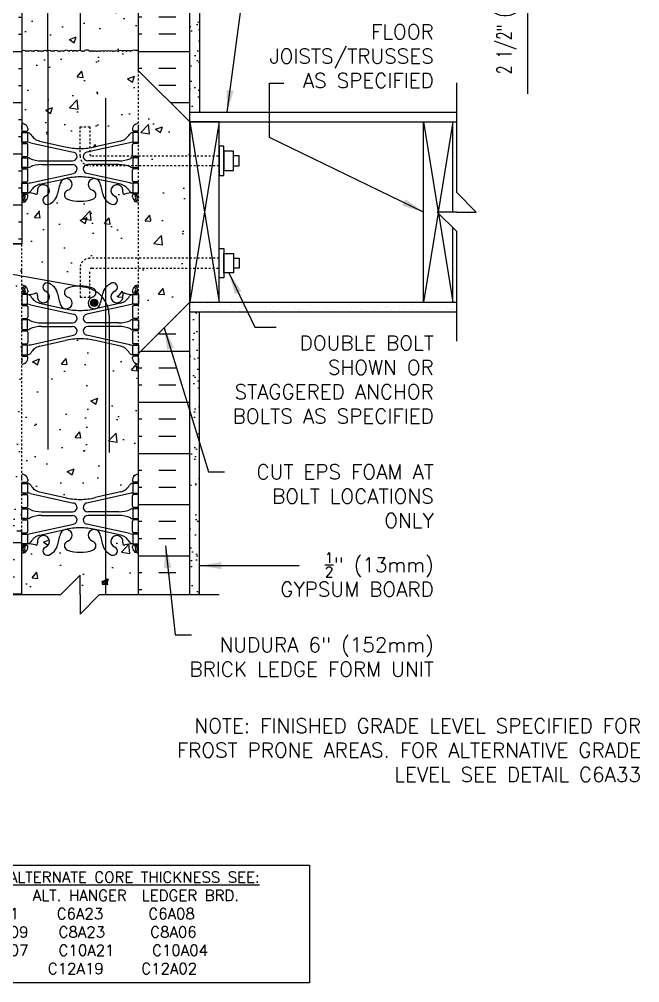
# Model space of a CAD drawing. Header units: inches. Extents: x 67 to 127, y -69.4 to 7.6.
# Drawn here: x 89.46 to 121.3, y -69.35 to -19.93 of the extents above; entities that cross this region are included whole.
import ezdxf

# ---------------------------------------------------------------- set-up
doc = ezdxf.new("R2010")
doc.units = ezdxf.units.IN
doc.header["$LTSCALE"] = 0.5
doc.header["$MEASUREMENT"] = 0
doc.linetypes.add('HIDDEN2', pattern=[0.1875, 0.125, -0.0625])
for name, color, linetype in [('HATCH', 12, 'Continuous'), ('Hidden2', 12, 'HIDDEN2'), ('LINE15', 9, 'Continuous'), ('LINE18', 9, 'Continuous'), ('line25', 2, 'Continuous'), ('LINE3', 3, 'Continuous'), ('LINE50', 5, 'Continuous'), ('LINE9', 9, 'Continuous'), ('TEXT', 4, 'Continuous'), ('Web_Edge', 9, 'Continuous')]:
    doc.layers.add(name, color=color, linetype=linetype)
doc.styles.add('DIM', font='romans.shx', dxfattribs={"width": 0.7})
doc.styles.add('ROMANS', font='romans.shx', dxfattribs={"height": 1.125})
doc.styles.get("Standard").update_dxf_attribs({"font": 'romans.shx', "height": 1.125})
doc.dimstyles.new('ext_12', dxfattribs={"dimscale": 12, "dimtxt": 0.09375, "dimasz": 0.09375, "dimexe": 0.09375, "dimexo": 0.0625, "dimgap": 0.0625, "dimtad": 1, "dimdec": 1, "dimzin": 3, "dimdsep": 46, "dimlunit": 4, "dimtxsty": 'DIM', "dimcen": 0.09, "dimdle": 0.09375, "dimclrt": 4, "dimadec": 0, "dimazin": 0, "dimtfac": 1, "dimtdec": 1, "dimtmove": 2, "dimatfit": 3, "dimfxl": 1, "dimfrac": 2, "dimtolj": 1, "dimtzin": 0, "dimarcsym": 0})
doc.dimstyles.new('ext_8', dxfattribs={"dimscale": 8, "dimtxt": 0.09375, "dimasz": 0.09375, "dimexe": 0.09375, "dimexo": 0.0625, "dimgap": 0.0625, "dimtad": 1, "dimdec": 1, "dimzin": 3, "dimdsep": 46, "dimlunit": 4, "dimtxsty": 'DIM', "dimcen": 0.09, "dimdle": 0.09375, "dimclrt": 4, "dimadec": 0, "dimazin": 0, "dimtfac": 1, "dimtdec": 1, "dimtmove": 2, "dimatfit": 3, "dimfxl": 1, "dimfrac": 2, "dimtolj": 1, "dimtzin": 0, "dimarcsym": 0})
pattern_1 = [(37.5, (75.7813, -62.3149), (-0.031497, 0.963412), [0, -0.76, 0, -0.85, 0, -0.8125]), (7.5, (75.7813, -62.3149), (0.884888, 1.411073), [0, -0.41, 0, -0.685, 0, -0.2625]), (327.5, (75.1663, -62.3149), (1.557071, 0.00283), [0, -0.25, 0, -0.9, 0, -1.175]), (317.5, (75.1663, -62.3149), (1.503063, 0.438838), [0, -0.125, 0, -0.59, 0, -0.675])]

# ---------------------------------------------------------------- blocks, each defined once
blk = doc.blocks.new('*D5')
at = {"layer": 'Defpoints', "color": 0, "transparency": 16777216}
for p in [(115.533, -8.151), (117.783, -10.151), (118.697, -10.151)]:
    blk.add_point(p, dxfattribs=at)
at = {"layer": 'TEXT', "color": 0, "lineweight": -2, "transparency": 16777216}
for p, q in [((118.697, -7.401), (118.697, -6.651)), ((116.033, -8.151), (119.447, -8.151)), ((118.697, -8.151), (118.697, -10.151)), ((118.697, -8.151), (118.697, -10.151)), ((118.697, -9.151), (115.533, -14.148)), ((118.283, -10.151), (119.447, -10.151)), ((118.697, -10.901), (118.697, -11.651)), ((115.533, -14.148), (115.533, -23.748))]:
    blk.add_line(p, q, dxfattribs=at)
at = {"layer": 'TEXT', "color": 0, "transparency": 16777216}
for points in [[(118.572, -7.401), (118.822, -7.401), (118.697, -8.151)], [(118.572, -10.901), (118.822, -10.901), (118.697, -10.151)]]:
    blk.add_solid(points, dxfattribs=at)
at = {"layer": 'TEXT', "color": 4, "transparency": 16777216, "insert": (114.461, -18.948), "char_height": 0.75, "attachment_point": 5, "rotation": 90, "style": 'DIM'}
blk.add_mtext('\\A1;2 1/2" (64mm) MIN.', dxfattribs=at)

msp = doc.modelspace()

# ---------------------------------------------------------------- hatches: boundary and pattern name
at = {"layer": 'HATCH'}
h = msp.add_hatch(dxfattribs=at)
h.set_pattern_fill('AR-CONC', color=256, scale=0.5)
h.paths.add_polyline_path([(95.583, 4.56), (93.583, 4.56), (92.583, 3.56), (92.583, 2.385, -0.082755), (93.231, 2.277, -0.735593), (93.219, 1.819, 1.553132), (93.577, 1.395, 0.053157), (93.743, 2.009, -0.24438), (94.191, 2.53, -1), (94.354, 2.121, 2.182095), (94.765, 1.908, -0.601435), (94.884, 2.013, 0.10046), (95.278, 1.956), (95.383, 1.956), (95.383, 2.026), (95.335, 2.026, -0.414214), (95.273, 2.089), (95.273, 2.156, -0.249069), (95.383, 2.363), (95.383, 2.405), (95.473, 2.405, 0.064398), (95.583, 2.471)])
h.paths.add_polyline_path([(92.583, 3.56), (92.583, 4.56), (92.583, 5.56), (91.583, 4.56), (89.583, 4.56), (89.583, 2.471, 0.064398), (89.693, 2.405), (89.783, 2.405), (89.783, 2.363, -0.249069), (89.893, 2.156), (89.893, 2.089, -0.414214), (89.83, 2.026), (89.783, 2.026), (89.783, 1.956), (89.888, 1.956, 0.10046), (90.281, 2.013, -0.601435), (90.401, 1.908, 2.182095), (90.811, 2.121, -1), (90.974, 2.53, -0.24438), (91.423, 2.009, 0.053157), (91.589, 1.395, 1.553132), (91.947, 1.819, -0.735593), (91.934, 2.277, -0.082755), (92.583, 2.385)])
h.paths.add_polyline_path([(92.052, 1.526, -1), (91.677, 1.526, -1)], flags=16)
h.paths.add_polyline_path([(92.583, -0.323, 0.057795), (91.815, -0.412), (90.493, -0.703, 0.196323), (90.044, -1.049, -0.188973), (89.888, -1.144), (89.783, -1.144), (89.783, -1.214), (89.83, -1.214, -0.414214), (89.893, -1.276), (89.893, -1.344, -0.317837), (89.726, -1.58, 0.082415), (89.583, -1.659), (89.583, -7.221, 0.082415), (89.726, -7.301, -0.317837), (89.893, -7.536), (89.893, -7.604, -0.414214), (89.83, -7.666), (89.783, -7.666), (89.783, -7.736), (89.888, -7.736, -0.188973), (90.044, -7.831, 0.196323), (90.493, -8.177), (91.815, -8.468, 0.057795), (92.583, -8.557)])
h.paths.add_polyline_path([(95.583, -1.659, 0.082415), (95.439, -1.58, -0.317837), (95.273, -1.344), (95.273, -1.276, -0.414214), (95.335, -1.214), (95.383, -1.214), (95.383, -1.144), (95.278, -1.144, -0.188973), (95.122, -1.049, 0.196323), (94.673, -0.703), (93.351, -0.412, 0.057795), (92.583, -0.323), (92.583, -8.557, 0.057795), (93.351, -8.468), (94.673, -8.177, 0.196323), (95.122, -7.831, -0.188973), (95.278, -7.736), (95.383, -7.736), (95.383, -7.666), (95.335, -7.666, -0.414214), (95.273, -7.604), (95.273, -7.536, -0.317837), (95.439, -7.301, 0.082415), (95.583, -7.221)])
h.paths.add_polyline_path([(92.583, -11.266, -0.082755), (91.934, -11.157, -0.735593), (91.947, -10.699, 1.553132), (91.589, -10.275, 0.053157), (91.423, -10.889, -0.24438), (90.974, -11.41, -0.065974), (90.918, -11.424), (90.918, -15.456, -0.065974), (90.974, -15.47, -0.24438), (91.423, -15.991, 0.053157), (91.589, -16.605, 1.553132), (91.947, -16.181, -0.735593), (91.934, -15.723, -0.082755), (92.583, -15.615)])
h.paths.add_polyline_path([(90.918, -11.424, -0.876218), (90.811, -11.001, 0.107514), (90.918, -10.929), (90.918, -10.508, 0.765044), (90.401, -10.789, -0.601435), (90.281, -10.893, 0.10046), (89.888, -10.836), (89.783, -10.836), (89.783, -10.906), (89.83, -10.906, -0.414214), (89.893, -10.969), (89.893, -11.036, -0.249069), (89.783, -11.243), (89.783, -11.285), (89.693, -11.285, 0.064398), (89.583, -11.351), (89.583, -13.44), (89.583, -15.529, 0.064398), (89.693, -15.595), (89.783, -15.595), (89.783, -15.637, -0.249069), (89.893, -15.844), (89.893, -15.911, -0.414214), (89.83, -15.974), (89.783, -15.974), (89.783, -16.044), (89.888, -16.044, 0.10046), (90.281, -15.987, -0.601435), (90.401, -16.092, 0.765044), (90.918, -16.372), (90.918, -15.951, 0.107514), (90.811, -15.879, -0.876218), (90.918, -15.456)])
h.paths.add_polyline_path([(95.583, -11.351, 0.064398), (95.473, -11.285), (95.383, -11.285), (95.383, -11.243, -0.249069), (95.273, -11.036), (95.273, -10.969, -0.414214), (95.335, -10.906), (95.383, -10.906), (95.383, -10.836), (95.278, -10.836, 0.10046), (94.884, -10.893, -0.601435), (94.765, -10.789, 2.182095), (94.354, -11.001, -1), (94.191, -11.41, -0.24438), (93.743, -10.889, 0.053157), (93.577, -10.275, 1.553132), (93.219, -10.699, -0.735593), (93.231, -11.157, -0.082755), (92.583, -11.266), (92.583, -15.615, -0.082755), (93.231, -15.723, -0.735593), (93.219, -16.181, 1.553132), (93.577, -16.605, 0.053157), (93.743, -15.991, -0.24438), (94.191, -15.47, -1), (94.354, -15.879, 2.182095), (94.765, -16.092, -0.601435), (94.884, -15.987, 0.10046), (95.278, -16.044), (95.383, -16.044), (95.383, -15.974), (95.335, -15.974, -0.414214), (95.273, -15.911), (95.273, -15.844, -0.249069), (95.383, -15.637), (95.383, -15.595), (95.473, -15.595, 0.064398), (95.583, -15.529), (95.583, -13.44)])
h.paths.add_polyline_path([(93.489, -16.474, -1), (93.114, -16.474, -1)], flags=16)
h.paths.add_polyline_path([(90.918, -18.609), (90.493, -18.703, 0.196323), (90.044, -19.049, -0.188973), (89.888, -19.144), (89.783, -19.144), (89.783, -19.214), (89.83, -19.214, -0.414214), (89.893, -19.276), (89.893, -19.344, -0.317837), (89.726, -19.58, 0.082415), (89.583, -19.659), (89.583, -21.575, -0.520567), (89.814, -21.575, -0.520567), (89.934, -21.575, -0.520567), (90.118, -21.575, -0.520567), (90.223, -21.575, -0.520567), (90.433, -21.575, -0.520567), (90.559, -21.575, -0.520567), (90.684, -21.575, -0.520567), (90.894, -21.575, -0.069341), (90.918, -21.549)])
h.paths.add_polyline_path([(92.583, -18.323, 0.057795), (91.815, -18.412), (90.918, -18.609), (90.918, -21.549, -0.435506), (91.104, -21.575, -0.520567), (91.225, -21.575, -0.520567), (91.45, -21.575, -0.520567), (91.545, -21.575, -0.520567), (91.734, -21.575, -0.520567), (92.012, -21.575, -0.520567), (92.222, -21.575, -0.520567), (92.421, -21.575, -0.314246), (92.583, -21.515)])
h.paths.add_polyline_path([(95.583, -19.659, 0.082415), (95.439, -19.58, -0.317837), (95.273, -19.344), (95.273, -19.276, -0.414214), (95.335, -19.214), (95.383, -19.214), (95.383, -19.144), (95.278, -19.144, -0.188973), (95.122, -19.049, 0.196323), (94.673, -18.703), (93.351, -18.412, 0.057795), (92.583, -18.323), (92.583, -21.515, -0.177315), (92.668, -21.575, -0.520567), (92.778, -21.575, -0.520567), (93.084, -21.575, -0.520567), (93.189, -21.575, -0.520567), (93.304, -21.575, -0.520567), (93.425, -21.575, -0.520567), (93.514, -21.575, -0.520567), (93.63, -21.575, -0.520567), (93.808, -21.575, -0.520567), (93.955, -21.575, -0.520567), (94.107, -21.575, -0.520567), (94.265, -21.575, -0.520567), (94.364, -21.575, -0.520567), (94.543, -21.575, -0.520567), (94.763, -21.575, -0.520567), (94.957, -21.575, -0.520567), (95.162, -21.575, -0.520567), (95.261, -21.532, -0.520567), (95.393, -21.532, -0.520567), (95.482, -21.532, -0.439264), (95.583, -21.532)])
h.paths.add_polyline_path([(95.583, -22.565), (95.583, -21.532, 0.439264), (95.482, -21.532, 0.520567), (95.393, -21.532, 0.520567), (95.261, -21.532, 0.520567), (95.162, -21.575, 0.520567), (94.957, -21.575, 0.520567), (94.763, -21.575, 0.520567), (94.543, -21.575, 0.520567), (94.364, -21.575, 0.520567), (94.265, -21.575, 0.520567), (94.107, -21.575, 0.520567), (93.955, -21.575, 0.520567), (93.808, -21.575, 0.520567), (93.63, -21.575, 0.520567), (93.514, -21.575, 0.520567), (93.425, -21.575, 0.520567), (93.304, -21.575, 0.520567), (93.189, -21.575, 0.520567), (93.084, -21.575, 0.520567), (92.778, -21.575, 0.520567), (92.668, -21.575, 0.520567), (92.421, -21.575, 0.520567), (92.222, -21.575, 0.520567), (92.012, -21.575, 0.520567), (91.734, -21.575, 0.520567), (91.545, -21.575, 0.520567), (91.45, -21.575, 0.520567), (91.225, -21.575, 0.520567), (91.104, -21.575, 0.435506), (90.918, -21.549), (90.918, -21.589), (90.918, -26.271), (91.815, -26.468, 0.057533), (92.579, -26.557), (92.579, -25.44), (93.079, -25.44), (93.079, -26.52, 0.020613), (93.351, -26.468), (94.673, -26.177, 0.196323), (95.122, -25.831, -0.188973), (95.278, -25.736), (95.383, -25.736), (95.383, -25.666), (95.335, -25.666, -0.414214), (95.273, -25.604), (95.273, -25.536, -0.317837), (95.439, -25.301, 0.082415), (95.583, -25.221)])
h.paths.add_polyline_path([(90.918, -21.589), (90.918, -21.549, 0.069341), (90.894, -21.575, 0.520567), (90.684, -21.575, 0.520567), (90.559, -21.575, 0.520567), (90.433, -21.575, 0.520567), (90.223, -21.575, 0.520567), (90.118, -21.575, 0.520567), (89.934, -21.575, 0.520567), (89.814, -21.575, 0.520567), (89.583, -21.575), (89.583, -25.221, 0.082415), (89.726, -25.301, -0.317837), (89.893, -25.536), (89.893, -25.604, -0.414214), (89.83, -25.666), (89.783, -25.666), (89.783, -25.736), (89.888, -25.736, -0.188973), (90.044, -25.831, 0.196323), (90.493, -26.177), (90.918, -26.271)])
h.paths.add_polyline_path([(93.884, -29.182, -0.110434), (93.743, -28.889, 0.053157), (93.577, -28.275, 1.553132), (93.219, -28.699, -0.735593), (93.231, -29.157, -0.082755), (92.583, -29.266, -0.082755), (91.934, -29.157, -0.735593), (91.947, -28.699, 1.553132), (91.589, -28.275, 0.053157), (91.423, -28.889, -0.24438), (90.974, -29.41, -0.065974), (90.918, -29.424), (90.918, -33.326), (92.539, -33.615, -0.005), (92.579, -33.615), (92.579, -32.69, -0.414214), (93.079, -32.19), (93.884, -32.19)])
h.paths.add_polyline_path([(95.583, -29.351, 0.064398), (95.473, -29.285), (95.383, -29.285), (95.383, -29.243, -0.249069), (95.273, -29.036), (95.273, -28.969, -0.414214), (95.335, -28.906), (95.383, -28.906), (95.383, -28.836), (95.278, -28.836, 0.10046), (94.884, -28.893, -0.601435), (94.765, -28.789, 2.182095), (94.354, -29.001, -1), (94.191, -29.41, -0.130426), (93.884, -29.182), (93.884, -32.19), (95.583, -32.19)])
h.paths.add_polyline_path([(90.918, -29.424, -0.876218), (90.811, -29.001, 0.107514), (90.918, -28.929), (90.918, -28.508, 0.765044), (90.401, -28.789, -0.601435), (90.281, -28.893, 0.10046), (89.888, -28.836), (89.783, -28.836), (89.783, -28.906), (89.83, -28.906, -0.414214), (89.893, -28.969), (89.893, -29.036, -0.249069), (89.783, -29.243), (89.783, -29.285), (89.693, -29.285, 0.064398), (89.583, -29.351), (89.583, -31.44), (89.583, -33.087), (90.918, -33.326)])
h.paths.add_polyline_path([(95.583, -32.69), (93.884, -32.69), (93.884, -33.698, -0.130426), (94.191, -33.47, -1), (94.354, -33.879, 2.182095), (94.765, -34.092, -0.601435), (94.884, -33.987, 0.10046), (95.278, -34.044), (95.383, -34.044), (95.383, -33.974), (95.335, -33.974, -0.414214), (95.273, -33.911), (95.273, -33.844, -0.249069), (95.383, -33.637), (95.383, -33.595), (95.473, -33.595, 0.064398), (95.583, -33.529)])
h.paths.add_polyline_path([(90.493, -36.703, 0.196323), (90.044, -37.049, -0.188973), (89.888, -37.144), (89.783, -37.144), (89.783, -37.214), (89.83, -37.214, -0.414214), (89.893, -37.276), (89.893, -37.344, -0.317837), (89.726, -37.58, 0.082415), (89.583, -37.659), (89.583, -43.221, 0.082415), (89.726, -43.301, -0.317837), (89.893, -43.536), (89.893, -43.604, -0.414214), (89.83, -43.666), (89.783, -43.666), (89.783, -43.736), (89.888, -43.736, -0.188973), (90.044, -43.831, 0.196323), (90.493, -44.177), (91.815, -44.468, 0.057795), (92.583, -44.557, 0.057795), (93.351, -44.468), (93.884, -44.351), (93.884, -36.53), (93.351, -36.412, 0.057795), (92.583, -36.323, 0.057795), (91.815, -36.412)])
h.paths.add_polyline_path([(95.583, -37.659, 0.082415), (95.439, -37.58, -0.317837), (95.273, -37.344), (95.273, -37.276, -0.414214), (95.335, -37.214), (95.383, -37.214), (95.383, -37.144), (95.278, -37.144, -0.188973), (95.122, -37.049, 0.196323), (94.673, -36.703), (93.884, -36.53), (93.884, -44.351), (94.673, -44.177, 0.196323), (95.122, -43.831, -0.188973), (95.278, -43.736), (95.383, -43.736), (95.383, -43.666), (95.335, -43.666, -0.414214), (95.273, -43.604), (95.273, -43.536, -0.317837), (95.439, -43.301, 0.082415), (95.583, -43.221)])
h.paths.add_polyline_path([(92.583, -48.44), (92.583, -49.44), (92.583, -50.44), (93.583, -49.44), (93.884, -49.44), (93.884, -47.182, -0.110434), (93.743, -46.889, 0.053157), (93.577, -46.275, 1.553132), (93.219, -46.699, -0.735593), (93.231, -47.157, -0.082755), (92.583, -47.266, -0.082755), (91.934, -47.157, -0.735593), (91.947, -46.699, 1.553132), (91.589, -46.275, 0.053157), (91.423, -46.889, -0.24438), (90.974, -47.41, -1), (90.811, -47.001, 2.182095), (90.401, -46.789, -0.601435), (90.281, -46.893, 0.10046), (89.888, -46.836), (89.783, -46.836), (89.783, -46.906), (89.83, -46.906, -0.414214), (89.893, -46.969), (89.893, -47.036, -0.249069), (89.783, -47.243), (89.783, -47.285), (89.693, -47.285, 0.064398), (89.583, -47.351), (89.583, -49.44), (91.583, -49.44)])
h.paths.add_polyline_path([(95.583, -47.351, 0.064398), (95.473, -47.285), (95.383, -47.285), (95.383, -47.243, -0.249069), (95.273, -47.036), (95.273, -46.969, -0.414214), (95.335, -46.906), (95.383, -46.906), (95.383, -46.836), (95.278, -46.836, 0.10046), (94.884, -46.893, -0.601435), (94.765, -46.789, 2.182095), (94.354, -47.001, -1), (94.191, -47.41, -0.130426), (93.884, -47.182), (93.884, -49.44), (95.583, -49.44)])
h = msp.add_hatch(dxfattribs=at)
h.set_pattern_fill('AR-SAND', color=256, scale=0.5, style=0)
h.set_pattern_definition(pattern_1)
h.paths.add_polyline_path([(98.708, 4.56), (98.208, 4.56), (98.208, -13.44), (98.195, -24.69), (98.708, -24.69)])
h = msp.add_hatch(dxfattribs=at)
h.set_pattern_fill('INSUL', color=256, scale=7, style=0)
h.set_pattern_definition([(0, (-2836.5789, -428.4496), (0, 2.625), []), (0, (-2836.5789, -427.5746), (0, 2.625), [0.875, -0.875]), (0, (-2836.5789, -426.6996), (0, 2.625), [0.875, -0.875])])
h.paths.add_polyline_path([(86.958, -31.44), (87.395, -31.44), (87.395, -30.94), (88.895, -30.94), (88.895, -31.44), (89.583, -31.44), (89.583, -13.44), (88.895, -13.44), (88.895, -12.94), (87.395, -12.94), (87.395, -13.44), (86.958, -13.44)])
h = msp.add_hatch(dxfattribs=at)
h.set_pattern_fill('INSUL', color=256, scale=7, style=0)
h.set_pattern_definition([(180, (3021.7443, -428.4496), (0, 2.625), []), (180, (3021.7443, -427.5746), (0, 2.625), [0.875, -0.875]), (180, (3021.7443, -426.6996), (0, 2.625), [0.875, -0.875])])
h.paths.add_polyline_path([(95.583, -22.565), (98.208, -25.19), (98.208, -13.44), (97.77, -13.44), (97.77, -12.94), (96.27, -12.94), (96.27, -13.44), (95.583, -13.44)])
h = msp.add_hatch(dxfattribs=at)
h.set_pattern_fill('AR-CONC', color=256, scale=0.5, style=0)
h.set_pattern_definition([(50, (-37.8413, -185.0793), (3.5863, -0.31376), [0.375, -4.125]), (355, (-37.8413, -185.0793), (-0.693757, 3.76096), [0.3, -3.3]), (100.4514, (-37.5425, -185.1055), (2.892547, 3.4472), [0.3187, -3.50571]), (46.1842, (-37.8413, -184.0793), (5.336205, -0.827595), [0.5625, -6.1875]), (96.6356, (-37.3966, -184.1483), (4.67331, 4.87059), [0.47805, -5.25856]), (351.1842, (-37.8413, -184.0793), (4.67331, 4.8706), [0.45, -4.95]), (21, (-37.3413, -184.3293), (2.984535, -2.013094), [0.375, -4.125]), (326, (-37.3413, -184.3293), (1.216577, 3.62575), [0.3, -3.3]), (71.4514, (-37.0926, -184.497), (4.201113, 1.61265), [0.3187, -3.50571]), (37.5, (-37.8413, -185.0793), (0.060799, 1.664469), [0, -3.26, 0, -3.35, 0, -3.3125]), (7.5, (-37.8413, -185.0793), (1.315348, 1.972059), [0, -1.91, 0, -3.185, 0, -1.2625]), (327.5, (-38.9563, -185.0793), (2.669112, -0.112774), [0, -1.25, 0, -3.9, 0, -5.175]), (317.5, (-39.4563, -185.0793), (2.91593, 0.500525), [0, -1.625, 0, -2.59, 0, -3.675])])
h.paths.add_polyline_path([(98.208, -27.753), (95.583, -27.753), (95.583, -31.878), (98.208, -31.878)])
h.paths.add_polyline_path([(98.208, -33.315), (98.208, -32.378), (95.583, -32.378), (95.583, -35.94)])
h.paths.add_polyline_path([(95.583, -23.69), (95.583, -27.253), (98.208, -27.253), (98.208, -26.315)])
h = msp.add_hatch(dxfattribs=at)
h.set_pattern_fill('INSUL', color=256, scale=7, style=0)
h.set_pattern_definition([(0, (-2912.908, -472.0224), (0, 2.625), []), (0, (-2912.908, -471.1474), (0, 2.625), [0.875, -0.875]), (0, (-2912.908, -470.2724), (0, 2.625), [0.875, -0.875])])
h.paths.add_polyline_path([(84.158, -36.44, -0.079579), (83.158, -33.19), (83.158, -31.44), (82.458, -31.44), (82.458, -36.44, 0.131652), (83.128, -38.94), (86.866, -45.09, -0.10438), (86.958, -45.565), (86.958, -49.44), (87.395, -49.44), (87.395, -48.94), (88.895, -48.94), (88.895, -49.44), (89.583, -49.44), (89.583, -46.19), (89.333, -46.19), (89.333, -45.815)])
h = msp.add_hatch(dxfattribs=at)
h.set_pattern_fill('AR-CONC', color=256, scale=0.5, style=0)
h.set_pattern_definition([(50, (-2912.908, -472.0224), (3.586301, -0.3137607), [0.375, -4.125]), (355, (-2912.908, -472.0224), (-0.6937567, 3.7609607), [0.3, -3.3]), (100.4514, (-2912.6092, -472.0485), (2.892547, 3.4471977), [0.318701, -3.5057106]), (46.1842, (-2912.908, -471.0224), (5.336205, -0.827595), [0.5625, -6.1875]), (96.6356, (-2912.4634, -471.0913), (4.6733135, 4.870589), [0.478051, -5.258565]), (351.1842, (-2912.908, -471.0224), (4.67331, 4.870593), [0.45, -4.95]), (21, (-2912.408, -471.2724), (2.9845353, -2.0130945), [0.375, -4.125]), (326, (-2912.408, -471.2724), (1.2165767, 3.6257502), [0.3, -3.3]), (71.4514, (-2912.1593, -471.44), (4.201113, 1.6126525), [0.318701, -3.5057106]), (37.5, (-2912.908, -472.0224), (0.0607993, 1.66446927), [0, -3.26, 0, -3.35, 0, -3.3125]), (7.5, (-2912.908, -472.0224), (1.3153477, 1.9720586), [0, -1.91, 0, -3.185, 0, -1.2625]), (327.5, (-2914.023, -472.0224), (2.6691122, -0.11277436), [0, -1.25, 0, -3.9, 0, -5.175]), (317.5, (-2914.523, -472.0224), (2.9159308, 0.500525), [0, -1.625, 0, -2.59, 0, -3.675])])
h.paths.add_polyline_path([(89.333, -45.815), (89.333, -46.19), (89.583, -46.19), (89.583, -31.44), (84.958, -31.44), (84.958, -32.94, -1), (84.458, -32.94), (84.458, -31.44), (83.158, -31.44), (83.158, -33.19, 0.079579), (84.158, -36.44)])
h = msp.add_hatch(dxfattribs=at)
h.set_pattern_fill('INSUL', color=256, scale=7, style=0)
h.set_pattern_definition([(180, (3021.7443, -446.4496), (0, 2.625), []), (180, (3021.7443, -445.5746), (0, 2.625), [0.875, -0.875]), (180, (3021.7443, -444.6996), (0, 2.625), [0.875, -0.875])])
h.paths.add_polyline_path([(98.208, -34.44), (95.583, -37.065), (95.583, -49.44), (96.27, -49.44), (96.27, -48.94), (97.77, -48.94), (97.77, -49.44), (98.208, -49.44)])
h = msp.add_hatch(dxfattribs=at)
h.set_pattern_fill('AR-SAND', color=256, scale=0.5, style=0)
h.set_pattern_definition(pattern_1)
h.paths.add_polyline_path([(98.708, -35.252), (98.614, -34.94), (98.208, -34.94), (98.208, -49.44), (98.708, -49.44)])
at = {"layer": 'LINE3'}
msp.add_hatch(color=256, dxfattribs=at).paths.add_polyline_path([(93.114, -34.474, 1), (93.489, -34.474, 1)])

# ---------------------------------------------------------------- linework, layer by layer
at = {"layer": 'HATCH', "linetype": 'Continuous'}
for p, q in [((99.708, -25.19), (98.208, -34.44)), ((98.208, -25.19), (99.708, -34.44))]:
    msp.add_line(p, q, dxfattribs=at)
at = {"layer": 'HATCH'}
for p, q in [((110.208, -25.19), (110.958, -29.815)), ((111.708, -25.19), (110.958, -29.815)), ((110.951, -29.859), (110.208, -34.44)), ((110.968, -29.876), (111.708, -34.44)), ((93.117, -32.322), (93.117, -32.322)), ((98.327, -34.502), (98.327, -34.502)), ((98.419, -34.587), (98.419, -34.587)), ((99.132, -34.521), (99.132, -34.521)), ((99.73, -34.565), (99.73, -34.565)), ((100.357, -34.546), (100.357, -34.546)), ((100.409, -34.476), (100.409, -34.476)), ((100.483, -34.473), (100.483, -34.473)), ((100.67, -34.441), (100.67, -34.441)), ((101.791, -34.456), (101.791, -34.456)), ((102.358, -34.563), (102.358, -34.563)), ((103.07, -34.462), (103.07, -34.462)), ((109.612, -34.559), (109.612, -34.559)), ((110.291, -34.469), (110.291, -34.469)), ((98.384, -34.742), (98.384, -34.742)), ((98.981, -34.71), (98.981, -34.71)), ((99.063, -34.653), (99.063, -34.653)), ((99.192, -34.845), (99.192, -34.845)), ((99.324, -34.619), (99.324, -34.619)), ((100.538, -34.708), (100.538, -34.708)), ((100.749, -34.842), (100.749, -34.842)), ((102.095, -34.705), (102.095, -34.705)), ((102.306, -34.839), (102.306, -34.839)), ((102.45, -34.648), (102.45, -34.648)), ((102.467, -34.925), (102.467, -34.925)), ((103.652, -34.702), (103.652, -34.702)), ((103.776, -34.908), (103.776, -34.908)), ((103.863, -34.836), (103.863, -34.836)), ((104.388, -34.608), (104.388, -34.608)), ((105.055, -34.914), (105.055, -34.914)), ((105.209, -34.699), (105.209, -34.699)), ((105.42, -34.833), (105.42, -34.833)), ((106.389, -34.625), (106.389, -34.625)), ((106.406, -34.866), (106.406, -34.866)), ((106.481, -34.709), (106.481, -34.709)), ((106.766, -34.696), (106.766, -34.696)), ((106.921, -34.913), (106.921, -34.913)), ((106.977, -34.831), (106.977, -34.831)), ((107.6, -34.824), (107.6, -34.824)), ((107.715, -34.849), (107.715, -34.849)), ((107.86, -34.789), (107.86, -34.789)), ((108.266, -34.736), (108.266, -34.736)), ((108.323, -34.693), (108.323, -34.693)), ((108.419, -34.669), (108.419, -34.669)), ((108.534, -34.828), (108.534, -34.828)), ((108.946, -34.646), (108.946, -34.646)), ((108.994, -34.855), (108.994, -34.855)), ((109.206, -34.612), (109.206, -34.612)), ((109.88, -34.691), (109.88, -34.691)), ((110.091, -34.825), (110.091, -34.825)), ((110.344, -34.806), (110.344, -34.806)), ((110.42, -34.686), (110.42, -34.686)), ((110.512, -34.771), (110.512, -34.771)), ((111.437, -34.688), (111.437, -34.688)), ((111.648, -34.822), (111.648, -34.822)), ((111.653, -34.79), (111.653, -34.79))]:
    msp.add_line(p, q, dxfattribs=at)
msp.add_lwpolyline([(89.583, -21.575, -0.520567), (89.814, -21.575, -0.520567), (89.934, -21.575, -0.520567), (90.118, -21.575, -0.520567), (90.223, -21.575, -0.520567), (90.433, -21.575, -0.520567), (90.559, -21.575, -0.520567), (90.684, -21.575, -0.520567), (90.894, -21.575, -0.520567), (91.104, -21.575, -0.520567), (91.225, -21.575, -0.520567), (91.45, -21.575, -0.520567), (91.545, -21.575, -0.520567), (91.734, -21.575, -0.520567), (92.012, -21.575, -0.520567), (92.222, -21.575, -0.520567), (92.421, -21.575, -0.520567), (92.668, -21.575, -0.520567), (92.778, -21.575, -0.520567), (93.084, -21.575, -0.520567), (93.189, -21.575, -0.520567), (93.304, -21.575, -0.520567), (93.425, -21.575, -0.520567), (93.514, -21.575, -0.520567), (93.63, -21.575, -0.520567), (93.808, -21.575, -0.520567), (93.955, -21.575, -0.520567), (94.107, -21.575, -0.520567), (94.265, -21.575, -0.520567), (94.364, -21.575, -0.520567), (94.543, -21.575, -0.520567), (94.763, -21.575, -0.520567), (94.957, -21.575, -0.520567), (95.162, -21.575, -0.520567), (95.261, -21.532, -0.520567), (95.393, -21.532, -0.520567), (95.482, -21.532, -0.439264), (95.583, -21.532)], format="xyb", dxfattribs=at)
at = {"layer": 'Hidden2'}
msp.add_line((89.583, -46.19), (89.583, -31.44), dxfattribs=at)
msp.add_lwpolyline([(86.958, -31.44), (87.395, -31.44), (87.395, -30.94), (88.895, -30.94), (88.895, -31.44), (89.583, -31.44)], dxfattribs=at)
at = {"layer": 'LINE15', "linetype": 'HIDDEN2'}
for points in [[(93.079, -27.44, -0.414214), (92.579, -26.94), (92.579, -25.44), (93.079, -25.44), (93.079, -26.84, 0.414214), (93.179, -26.94)], [(93.079, -32.19, 0.414214), (92.579, -32.69), (92.579, -34.19), (93.079, -34.19), (93.079, -32.79, -0.414214), (93.179, -32.69)]]:
    msp.add_lwpolyline(points, format="xyb", dxfattribs=at)
for points in [[(93.179, -26.94), (99.708, -26.94)], [(99.708, -27.44), (93.079, -27.44)], [(99.708, -32.19), (93.079, -32.19)], [(93.179, -32.69), (99.708, -32.69)]]:
    msp.add_lwpolyline(points, dxfattribs=at)
at = {"layer": 'LINE18'}
for points in [[(99.708, -27.94), (99.958, -27.94), (99.958, -26.44), (99.708, -26.44)], [(99.958, -27.69), (100.458, -27.69), (100.458, -26.69), (99.958, -26.69)], [(99.708, -31.69), (99.958, -31.69), (99.958, -33.19), (99.708, -33.19)], [(99.958, -31.94), (100.458, -31.94), (100.458, -32.94), (99.958, -32.94)]]:
    msp.add_lwpolyline(points, close=True, dxfattribs=at)
for points in [[(100.458, -27.44), (100.739, -27.44), (100.739, -26.94), (100.458, -26.94)], [(100.458, -32.19), (100.739, -32.19), (100.739, -32.69), (100.458, -32.69)]]:
    msp.add_lwpolyline(points, dxfattribs=at)
at = {"layer": 'line25'}
for p, q in [((89.583, -13.44), (89.583, -31.44)), ((95.583, -22.565), (95.583, -13.44)), ((98.208, -25.19), (95.583, -22.565)), ((98.208, -25.19), (111.906, -25.19)), ((110.208, -34.44), (110.208, -25.19)), ((111.708, -29.815), (111.708, -25.19)), ((111.708, -34.44), (111.708, -30.616)), ((98.208, -34.44), (95.583, -37.065)), ((98.208, -34.44), (111.906, -34.44)), ((95.583, -49.44), (95.583, -37.065)), ((89.583, -46.19), (89.333, -46.19)), ((89.583, -49.44), (89.583, -46.19))]:
    msp.add_line(p, q, dxfattribs=at)
at = {"layer": 'line25', "linetype": 'Continuous'}
msp.add_lwpolyline([(98.208, -34.44), (99.708, -34.44), (99.708, -25.19), (98.208, -25.19)], close=True, dxfattribs=at)
at = {"layer": 'LINE3'}
for p, q in [((92.583, 3.56), (92.583, -21.515)), ((90.918, -21.589), (90.918, -1.181)), ((90.918, -21.589), (90.918, -41.998)), ((93.884, -23.969), (93.884, -49.44)), ((85.318, -32.326), (92.841, -33.669)), ((94.07, -35.144), (94.07, -42.144))]:
    msp.add_line(p, q, dxfattribs=at)
msp.add_circle((93.301, -34.474), 0.188, dxfattribs=at)
msp.add_arc((92.57, -35.144), 1.5, 360, 79.5785, dxfattribs=at)
at = {"layer": 'LINE50'}
for p, q in [((98.208, -34.44), (98.208, -13.44)), ((98.208, -49.44), (98.208, -34.44))]:
    msp.add_line(p, q, dxfattribs=at)
for points in [[(89.583, -31.44), (88.895, -31.44), (88.895, -30.94), (87.395, -30.94), (87.395, -31.44), (86.958, -31.44)], [(86.958, -31.44), (87.395, -31.44), (87.395, -30.94), (88.895, -30.94), (88.895, -31.44), (89.583, -31.44)]]:
    msp.add_lwpolyline(points, dxfattribs=at)
at = {"layer": 'LINE9'}
for p, q in [((98.708, 4.56), (98.708, -24.69)), ((111.906, -28.815), (111.906, -23.19)), ((98.208, -24.69), (111.906, -24.69)), ((112.906, -29.815), (111.906, -28.815)), ((111.906, -29.815), (110.906, -29.815)), ((110.906, -29.815), (111.906, -30.815)), ((111.906, -29.815), (112.906, -29.815)), ((111.906, -36.44), (111.906, -30.815)), ((98.208, -34.94), (111.906, -34.94)), ((98.708, -49.44), (98.708, -34.94)), ((92.583, -48.44), (91.583, -49.44)), ((92.583, -49.44), (92.583, -48.44)), ((85.958, -49.44), (91.583, -49.44)), ((92.583, -49.44), (92.583, -50.44)), ((92.583, -50.44), (93.583, -49.44)), ((93.583, -49.44), (99.708, -49.44))]:
    msp.add_line(p, q, dxfattribs=at)
at = {"layer": 'LINE9', "linetype": 'HIDDEN2'}
msp.add_line((95.583, -37.065), (95.583, -22.565), dxfattribs=at)
at = {"layer": 'LINE9', "color": 8}
for p, q in [((89.583, -25.666), (89.83, -25.666)), ((89.593, -25.546), (89.593, -25.36)), ((89.693, -25.736), (89.693, -25.666)), ((89.783, -25.736), (89.783, -25.666)), ((89.893, -25.536), (89.893, -25.604)), ((95.273, -25.536), (95.273, -25.604)), ((95.583, -25.666), (95.335, -25.666)), ((95.383, -25.736), (95.383, -25.666)), ((95.473, -25.736), (95.473, -25.666)), ((95.573, -25.546), (95.573, -25.36)), ((90.493, -26.177), (91.815, -26.468)), ((94.673, -26.177), (93.351, -26.468)), ((89.583, -26.306), (89.83, -26.306)), ((89.693, -26.306), (89.693, -26.236)), ((89.783, -26.306), (89.783, -26.236)), ((89.893, -26.904), (89.893, -26.369)), ((90.032, -26.26), (92.243, -26.742)), ((95.134, -26.26), (92.922, -26.742)), ((95.273, -26.904), (95.273, -26.369)), ((95.583, -26.306), (95.335, -26.306)), ((95.383, -26.306), (95.383, -26.236)), ((95.473, -26.306), (95.473, -26.236)), ((89.583, -26.966), (89.83, -26.966)), ((89.693, -27.036), (89.693, -26.966)), ((89.783, -27.036), (89.783, -26.966)), ((95.583, -26.966), (95.335, -26.966)), ((95.383, -27.036), (95.383, -26.966)), ((95.473, -27.036), (95.473, -26.966)), ((89.583, -27.606), (89.83, -27.606)), ((89.693, -27.606), (89.693, -27.536)), ((89.783, -27.606), (89.783, -27.536)), ((89.893, -28.204), (89.893, -27.669)), ((90.597, -27.196), (92.194, -27.196)), ((90.597, -27.376), (92.194, -27.376)), ((94.568, -27.196), (92.972, -27.196)), ((94.568, -27.376), (92.972, -27.376)), ((95.273, -28.204), (95.273, -27.669)), ((95.583, -27.606), (95.335, -27.606)), ((95.383, -27.606), (95.383, -27.536)), ((95.473, -27.606), (95.473, -27.536)), ((90.032, -28.312), (92.243, -27.831)), ((90.493, -28.395), (91.815, -28.105)), ((95.134, -28.312), (92.922, -27.831)), ((94.673, -28.395), (93.351, -28.105)), ((89.583, -28.266), (89.83, -28.266)), ((89.693, -28.336), (89.693, -28.266)), ((89.783, -28.336), (89.783, -28.266)), ((95.583, -28.266), (95.335, -28.266)), ((95.383, -28.336), (95.383, -28.266)), ((95.473, -28.336), (95.473, -28.266)), ((89.583, -28.906), (89.83, -28.906)), ((89.583, -29.006), (89.625, -29.006)), ((89.693, -28.906), (89.693, -28.836)), ((89.783, -28.906), (89.783, -28.836)), ((89.893, -29.036), (89.893, -28.969)), ((95.273, -29.036), (95.273, -28.969)), ((95.583, -28.906), (95.335, -28.906)), ((95.383, -28.906), (95.383, -28.836)), ((95.473, -28.906), (95.473, -28.836)), ((95.583, -29.006), (95.541, -29.006)), ((89.693, -29.285), (89.783, -29.285)), ((89.783, -29.285), (89.783, -29.243)), ((95.383, -29.285), (95.383, -29.243)), ((95.473, -29.285), (95.383, -29.285))]:
    msp.add_line(p, q, dxfattribs=at)
for points in [[(89.588, -25.736), (89.888, -25.736), (89.888, -26.236), (89.588, -26.236)], [(95.578, -25.736), (95.278, -25.736), (95.278, -26.236), (95.578, -26.236)], [(89.588, -27.036), (89.888, -27.036), (89.888, -27.536), (89.588, -27.536)], [(95.578, -27.036), (95.278, -27.036), (95.278, -27.536), (95.578, -27.536)], [(89.588, -28.336), (89.888, -28.336), (89.888, -28.836), (89.588, -28.836)], [(95.578, -28.336), (95.278, -28.336), (95.278, -28.836), (95.578, -28.836)]]:
    msp.add_lwpolyline(points, close=True, dxfattribs=at)
for centre, radius, start, end in [((89.893, -24.829), 0.5, 231.6833, 250.5288), ((89.573, -25.36), 0.02, 360, 58.927), ((89.893, -24.829), 0.6, 238.8907, 238.927), ((89.573, -25.546), 0.02, 299.988, 360), ((89.643, -25.536), 0.25, 0, 70.5288), ((89.83, -25.604), 0.0625, 270, 0), ((95.523, -25.536), 0.25, 109.4712, 180), ((95.335, -25.604), 0.0625, 180, 270), ((95.273, -24.829), 0.5, 289.4712, 308.3167), ((95.593, -25.36), 0.02, 121.073, 180), ((95.593, -25.546), 0.02, 180, 240.012), ((95.273, -24.829), 0.6, 301.073, 301.1093), ((89.845, -25.983), 0.25, 37.2777, 80.0823), ((90.692, -25.454), 0.75, 210.155, 254.5838), ((94.473, -25.454), 0.75, 285.4162, 329.845), ((95.321, -25.983), 0.25, 99.9177, 142.7223), ((89.83, -26.369), 0.0625, 0, 90), ((89.797, -27.232), 1, 76.4291, 84.7991), ((92.583, -23.201), 3.356, 256.7692, 270), ((92.583, -23.201), 3.356, 270, 283.2308), ((95.368, -27.232), 1, 95.2009, 103.5709), ((95.335, -26.369), 0.0625, 90, 180), ((89.83, -26.904), 0.0625, 270, 0), ((89.884, -27.255), 0.219, 60.4937, 88.92), ((89.884, -27.255), 0.219, 60.4937, 88.92), ((90.628, -25.597), 1.6, 246.5673, 268.9203), ((90.628, -25.597), 1.6, 246.5673, 268.9203), ((92.194, -26.966), 0.23, 270, 77.6055), ((92.972, -26.966), 0.23, 102.3945, 270), ((94.538, -25.597), 1.6, 271.0797, 293.4327), ((94.538, -25.597), 1.6, 271.0797, 293.4327), ((95.282, -27.255), 0.219, 91.08, 119.5063), ((95.282, -27.255), 0.219, 91.08, 119.5063), ((95.335, -26.904), 0.0625, 180, 270), ((89.83, -27.669), 0.0625, 0, 90), ((89.884, -27.318), 0.219, 271.08, 299.5063), ((90.628, -28.976), 1.6, 91.0797, 113.4327), ((92.194, -27.606), 0.23, 282.3945, 90), ((92.972, -27.606), 0.23, 90, 257.6055), ((94.538, -28.976), 1.6, 66.5673, 88.9203), ((95.282, -27.318), 0.219, 240.4937, 268.92), ((95.335, -27.669), 0.0625, 90, 180), ((91.864, -28.406), 0.305, 285.7253, 154.6218), ((92.583, -31.372), 3.356, 90, 103.2308), ((92.583, -31.372), 3.356, 76.7692, 90), ((93.301, -28.406), 0.305, 25.3782, 254.2747), ((89.83, -28.204), 0.0625, 270, 0), ((89.797, -27.34), 1, 275.2009, 283.5709), ((90.692, -29.118), 0.75, 105.4162, 149.845), ((90.698, -28.718), 0.305, 291.8037, 193.3205), ((94.386, -29.36), 3, 158.8016, 170.9727), ((90.78, -29.36), 3, 9.0273, 21.1984), ((94.468, -28.718), 0.305, 346.6795, 248.1963), ((94.473, -29.118), 0.75, 30.155, 74.5838), ((95.368, -27.34), 1, 256.4291, 264.7991), ((95.335, -28.204), 0.0625, 180, 270), ((89.625, -29.026), 0.02, 345.8459, 90), ((89.886, -29.091), 0.25, 137.5391, 219.8855), ((89.735, -28.952), 0.045, 317.5391, 137.5391), ((89.886, -29.091), 0.16, 137.5391, 219.9999), ((89.643, -29.036), 0.25, 289.4712, 360), ((89.83, -28.969), 0.0625, 360, 90), ((89.845, -28.59), 0.25, 279.9177, 322.7223), ((89.944, -29.835), 1, 70.0933, 93.2121), ((90.313, -28.809), 0.09, 251.1349, 13.3205), ((90.893, -29.206), 0.22, 111.8037, 291.8037), ((90.698, -28.718), 0.745, 291.8037, 346.7348), ((92.012, -28.93), 0.24, 105.7253, 251.077), ((92.583, -27.266), 2, 251.077, 270), ((92.583, -27.266), 2, 270, 288.923), ((93.153, -28.93), 0.24, 288.923, 74.2747), ((94.468, -28.718), 0.745, 193.2652, 248.1963), ((94.273, -29.206), 0.22, 248.1963, 68.1963), ((94.852, -28.809), 0.09, 166.6795, 288.8651), ((95.222, -29.835), 1, 86.7879, 109.9067), ((95.321, -28.59), 0.25, 217.2777, 260.0823), ((95.335, -28.969), 0.0625, 90, 180), ((95.523, -29.036), 0.25, 180, 250.5288), ((95.43, -28.952), 0.045, 42.4609, 222.4609), ((95.279, -29.091), 0.16, 320.0001, 42.4609), ((95.279, -29.091), 0.25, 320.1145, 42.4609), ((95.541, -29.026), 0.02, 90, 194.1541), ((89.893, -29.743), 0.6, 114.9252, 121.1093), ((89.893, -29.743), 0.5, 109.4712, 128.3167), ((89.631, -29.181), 0.02, 294.9252, 19.2084), ((89.729, -29.222), 0.045, 218.552, 40.8121), ((95.437, -29.222), 0.045, 139.1879, 321.448), ((95.273, -29.743), 0.5, 51.6833, 70.5288), ((95.534, -29.181), 0.02, 160.7916, 245.0748), ((95.273, -29.743), 0.6, 58.8907, 65.0748)]:
    msp.add_arc(centre, radius, start, end, dxfattribs=at)
at = {"layer": 'TEXT'}
msp.add_line((102.297, -23.208), (103.028, -23.208), dxfattribs=at)
msp.add_lwpolyline([(86.688, -63.313), (104.349, -63.313), (104.349, -69.351), (86.688, -69.351)], dxfattribs=at)
at = {"layer": 'Web_Edge'}
for p, q in [((89.693, -33.595), (89.783, -33.595)), ((89.783, -33.595), (89.783, -33.637)), ((95.473, -33.595), (95.383, -33.595)), ((95.383, -33.595), (95.383, -33.637)), ((89.583, -33.874), (89.625, -33.874)), ((89.583, -33.974), (89.83, -33.974)), ((89.693, -33.974), (89.693, -34.044)), ((89.783, -33.974), (89.783, -34.044)), ((89.893, -33.844), (89.893, -33.911)), ((95.273, -33.844), (95.273, -33.911)), ((95.583, -33.974), (95.335, -33.974)), ((95.383, -33.974), (95.383, -34.044)), ((95.473, -33.974), (95.473, -34.044)), ((95.583, -33.874), (95.541, -33.874)), ((89.693, -34.544), (89.693, -34.614)), ((89.783, -34.544), (89.783, -34.614)), ((90.032, -34.568), (92.243, -35.049)), ((90.493, -34.485), (91.815, -34.776)), ((95.134, -34.568), (92.922, -35.049)), ((94.673, -34.485), (93.351, -34.776)), ((95.383, -34.544), (95.383, -34.614)), ((95.473, -34.544), (95.473, -34.614)), ((89.583, -34.614), (89.83, -34.614)), ((89.893, -34.676), (89.893, -35.211)), ((95.273, -34.676), (95.273, -35.211)), ((95.583, -34.614), (95.335, -34.614)), ((89.583, -35.274), (89.83, -35.274)), ((89.693, -35.274), (89.693, -35.344)), ((89.783, -35.274), (89.783, -35.344)), ((90.597, -35.504), (92.194, -35.504)), ((94.568, -35.504), (92.972, -35.504)), ((95.583, -35.274), (95.335, -35.274)), ((95.383, -35.274), (95.383, -35.344)), ((95.473, -35.274), (95.473, -35.344)), ((89.583, -35.914), (89.83, -35.914)), ((89.693, -35.844), (89.693, -35.914)), ((89.783, -35.844), (89.783, -35.914)), ((89.893, -35.976), (89.893, -36.511)), ((90.597, -35.684), (92.194, -35.684)), ((94.568, -35.684), (92.972, -35.684)), ((95.273, -35.976), (95.273, -36.511)), ((95.583, -35.914), (95.335, -35.914)), ((95.383, -35.844), (95.383, -35.914)), ((95.473, -35.844), (95.473, -35.914)), ((90.032, -36.62), (92.243, -36.139)), ((90.493, -36.703), (91.815, -36.412)), ((95.134, -36.62), (92.922, -36.139)), ((94.673, -36.703), (93.351, -36.412)), ((89.583, -36.574), (89.83, -36.574)), ((89.693, -36.574), (89.693, -36.644)), ((89.783, -36.574), (89.783, -36.644)), ((95.583, -36.574), (95.335, -36.574)), ((95.383, -36.574), (95.383, -36.644)), ((95.473, -36.574), (95.473, -36.644)), ((89.583, -37.214), (89.83, -37.214)), ((89.593, -37.334), (89.593, -37.52)), ((89.693, -37.144), (89.693, -37.214)), ((89.783, -37.144), (89.783, -37.214)), ((89.893, -37.344), (89.893, -37.276)), ((95.273, -37.344), (95.273, -37.276)), ((95.583, -37.214), (95.335, -37.214)), ((95.383, -37.144), (95.383, -37.214)), ((95.473, -37.144), (95.473, -37.214)), ((95.573, -37.334), (95.573, -37.52)), ((89.593, -43.546), (89.593, -43.36)), ((95.573, -43.546), (95.573, -43.36)), ((89.583, -43.666), (89.83, -43.666)), ((89.693, -43.736), (89.693, -43.666)), ((89.783, -43.736), (89.783, -43.666)), ((89.893, -43.536), (89.893, -43.604)), ((95.273, -43.536), (95.273, -43.604)), ((95.583, -43.666), (95.335, -43.666)), ((95.383, -43.736), (95.383, -43.666)), ((95.473, -43.736), (95.473, -43.666)), ((89.583, -44.306), (89.83, -44.306)), ((89.693, -44.306), (89.693, -44.236)), ((89.783, -44.306), (89.783, -44.236)), ((89.893, -44.904), (89.893, -44.369)), ((90.032, -44.26), (92.243, -44.742)), ((90.493, -44.177), (91.815, -44.468)), ((95.134, -44.26), (92.922, -44.742)), ((94.673, -44.177), (93.351, -44.468)), ((95.273, -44.904), (95.273, -44.369)), ((95.583, -44.306), (95.335, -44.306)), ((95.383, -44.306), (95.383, -44.236)), ((95.473, -44.306), (95.473, -44.236)), ((89.583, -44.966), (89.83, -44.966)), ((89.693, -45.036), (89.693, -44.966)), ((89.783, -45.036), (89.783, -44.966)), ((95.583, -44.966), (95.335, -44.966)), ((95.383, -45.036), (95.383, -44.966)), ((95.473, -45.036), (95.473, -44.966)), ((90.597, -45.196), (92.194, -45.196)), ((90.597, -45.376), (92.194, -45.376)), ((94.568, -45.196), (92.972, -45.196)), ((94.568, -45.376), (92.972, -45.376)), ((89.583, -45.606), (89.83, -45.606)), ((89.693, -45.606), (89.693, -45.536)), ((89.783, -45.606), (89.783, -45.536)), ((89.893, -46.204), (89.893, -45.669)), ((90.032, -46.312), (92.243, -45.831)), ((95.134, -46.312), (92.922, -45.831)), ((95.273, -46.204), (95.273, -45.669)), ((95.583, -45.606), (95.335, -45.606)), ((95.383, -45.606), (95.383, -45.536)), ((95.473, -45.606), (95.473, -45.536)), ((89.583, -46.266), (89.83, -46.266)), ((89.693, -46.336), (89.693, -46.266)), ((89.783, -46.336), (89.783, -46.266)), ((90.493, -46.395), (91.815, -46.105)), ((94.673, -46.395), (93.351, -46.105)), ((95.583, -46.266), (95.335, -46.266)), ((95.383, -46.336), (95.383, -46.266)), ((95.473, -46.336), (95.473, -46.266)), ((89.583, -46.906), (89.83, -46.906)), ((89.693, -46.906), (89.693, -46.836)), ((89.783, -46.906), (89.783, -46.836)), ((95.583, -46.906), (95.335, -46.906)), ((95.383, -46.906), (95.383, -46.836)), ((95.473, -46.906), (95.473, -46.836)), ((89.583, -47.006), (89.625, -47.006)), ((89.693, -47.285), (89.783, -47.285)), ((89.783, -47.285), (89.783, -47.243)), ((89.893, -47.036), (89.893, -46.969)), ((95.273, -47.036), (95.273, -46.969)), ((95.383, -47.285), (95.383, -47.243)), ((95.473, -47.285), (95.383, -47.285)), ((95.583, -47.006), (95.541, -47.006))]:
    msp.add_line(p, q, dxfattribs=at)
for points in [[(89.588, -34.544), (89.888, -34.544), (89.888, -34.044), (89.588, -34.044)], [(95.578, -34.544), (95.278, -34.544), (95.278, -34.044), (95.578, -34.044)], [(89.588, -35.844), (89.888, -35.844), (89.888, -35.344), (89.588, -35.344)], [(95.578, -35.844), (95.278, -35.844), (95.278, -35.344), (95.578, -35.344)], [(89.588, -37.144), (89.888, -37.144), (89.888, -36.644), (89.588, -36.644)], [(95.578, -37.144), (95.278, -37.144), (95.278, -36.644), (95.578, -36.644)], [(89.588, -43.736), (89.888, -43.736), (89.888, -44.236), (89.588, -44.236)], [(95.578, -43.736), (95.278, -43.736), (95.278, -44.236), (95.578, -44.236)], [(89.588, -45.036), (89.888, -45.036), (89.888, -45.536), (89.588, -45.536)], [(95.578, -45.036), (95.278, -45.036), (95.278, -45.536), (95.578, -45.536)], [(89.588, -46.336), (89.888, -46.336), (89.888, -46.836), (89.588, -46.836)], [(95.578, -46.336), (95.278, -46.336), (95.278, -46.836), (95.578, -46.836)]]:
    msp.add_lwpolyline(points, close=True, dxfattribs=at)
for centre, radius, start, end in [((89.893, -33.137), 0.5, 231.6833, 250.5288), ((90.893, -33.674), 0.22, 68.1963, 248.1963), ((90.698, -34.162), 0.745, 13.2652, 68.1963), ((94.468, -34.162), 0.745, 111.8037, 166.7348), ((94.273, -33.674), 0.22, 291.8037, 111.8037), ((95.273, -33.137), 0.5, 289.4712, 308.3167), ((89.893, -33.137), 0.6, 238.8907, 245.0748), ((89.625, -33.854), 0.02, 270, 14.1541), ((89.886, -33.789), 0.25, 140.1145, 222.4609), ((89.631, -33.699), 0.02, 340.7916, 65.0748), ((89.729, -33.658), 0.045, 319.1879, 141.448), ((89.735, -33.928), 0.045, 222.4609, 42.4609), ((89.643, -33.844), 0.25, 0, 70.5288), ((89.886, -33.789), 0.16, 140.0001, 222.4609), ((89.83, -33.911), 0.0625, 270, 0), ((89.944, -33.045), 1, 266.7879, 289.9067), ((89.845, -34.29), 0.25, 37.2777, 80.0823), ((90.313, -34.071), 0.09, 346.6795, 108.8651), ((90.698, -34.162), 0.305, 166.6795, 68.1963), ((94.386, -33.52), 3, 189.0273, 201.1984), ((92.012, -33.95), 0.24, 108.923, 254.2747), ((92.583, -35.615), 2, 90, 108.923), ((92.583, -35.615), 2, 71.077, 90), ((93.153, -33.95), 0.24, 285.7253, 71.077), ((90.78, -33.52), 3, 338.8016, 350.9727), ((94.468, -34.162), 0.305, 111.8037, 13.3205), ((94.852, -34.071), 0.09, 71.1349, 193.3205), ((95.222, -33.045), 1, 250.0933, 273.2121), ((95.321, -34.29), 0.25, 99.9177, 142.7223), ((95.523, -33.844), 0.25, 109.4712, 180), ((95.335, -33.911), 0.0625, 180, 270), ((95.43, -33.928), 0.045, 137.5391, 317.5391), ((95.437, -33.658), 0.045, 38.552, 220.8121), ((95.279, -33.789), 0.16, 317.5391, 39.9999), ((95.279, -33.789), 0.25, 317.5391, 39.8855), ((95.534, -33.699), 0.02, 114.9252, 199.2084), ((95.541, -33.854), 0.02, 165.8459, 270), ((95.273, -33.137), 0.6, 294.9252, 301.1093), ((89.797, -35.54), 1, 76.4291, 84.7991), ((90.692, -33.762), 0.75, 210.155, 254.5838), ((91.864, -34.474), 0.305, 205.3782, 74.2747), ((93.301, -34.474), 0.305, 105.7253, 334.6218), ((94.473, -33.762), 0.75, 285.4162, 329.845), ((95.368, -35.54), 1, 95.2009, 103.5709), ((89.83, -34.676), 0.0625, 0, 90), ((92.583, -31.508), 3.356, 256.7692, 270), ((92.194, -35.274), 0.23, 270, 77.6055), ((92.583, -31.508), 3.356, 270, 283.2308), ((92.972, -35.274), 0.23, 102.3945, 270), ((95.335, -34.676), 0.0625, 90, 180), ((89.83, -35.211), 0.0625, 270, 0), ((89.884, -35.563), 0.219, 60.4937, 88.92), ((90.628, -33.904), 1.6, 246.5673, 268.9203), ((94.538, -33.904), 1.6, 271.0797, 293.4327), ((95.282, -35.563), 0.219, 91.08, 119.5063), ((95.335, -35.211), 0.0625, 180, 270), ((89.83, -35.976), 0.0625, 0, 90), ((89.884, -35.625), 0.219, 271.08, 299.5063), ((89.884, -35.625), 0.219, 271.08, 299.5063), ((90.628, -37.284), 1.6, 91.0797, 113.4327), ((90.628, -37.284), 1.6, 91.0797, 113.4327), ((92.194, -35.914), 0.23, 282.3945, 90), ((92.972, -35.914), 0.23, 90, 257.6055), ((94.538, -37.284), 1.6, 66.5673, 88.9203), ((94.538, -37.284), 1.6, 66.5673, 88.9203), ((95.282, -35.625), 0.219, 240.4937, 268.92), ((95.282, -35.625), 0.219, 240.4937, 268.92), ((95.335, -35.976), 0.0625, 90, 180), ((89.83, -36.511), 0.0625, 270, 0), ((92.583, -39.679), 3.356, 90, 103.2308), ((92.583, -39.679), 3.356, 76.7692, 90), ((95.335, -36.511), 0.0625, 180, 270), ((89.797, -35.648), 1, 275.2009, 283.5709), ((89.845, -36.898), 0.25, 279.9177, 322.7223), ((90.692, -37.426), 0.75, 105.4162, 149.845), ((94.473, -37.426), 0.75, 30.155, 74.5838), ((95.321, -36.898), 0.25, 217.2777, 260.0823), ((95.368, -35.648), 1, 256.4291, 264.7991), ((89.573, -37.334), 0.02, 0, 60.012), ((89.573, -37.52), 0.02, 301.073, 0), ((89.893, -38.051), 0.6, 121.073, 121.1093), ((89.643, -37.344), 0.25, 289.4712, 360), ((89.83, -37.276), 0.0625, 360, 90), ((95.335, -37.276), 0.0625, 90, 180), ((95.523, -37.344), 0.25, 180, 250.5288), ((95.593, -37.334), 0.02, 119.988, 180), ((95.593, -37.52), 0.02, 180, 238.927), ((95.273, -38.051), 0.6, 58.8907, 58.927), ((89.893, -38.051), 0.5, 109.4712, 128.3167), ((95.273, -38.051), 0.5, 51.6833, 70.5288), ((89.893, -42.829), 0.5, 231.6833, 250.5288), ((89.893, -42.829), 0.6, 238.8907, 238.927), ((89.573, -43.36), 0.02, 360, 58.927), ((89.643, -43.536), 0.25, 0, 70.5288), ((95.523, -43.536), 0.25, 109.4712, 180), ((95.273, -42.829), 0.5, 289.4712, 308.3167), ((95.593, -43.36), 0.02, 121.073, 180), ((95.273, -42.829), 0.6, 301.073, 301.1093), ((89.573, -43.546), 0.02, 299.988, 360), ((89.83, -43.604), 0.0625, 270, 0), ((89.845, -43.983), 0.25, 37.2777, 80.0823), ((90.692, -43.454), 0.75, 210.155, 254.5838), ((94.473, -43.454), 0.75, 285.4162, 329.845), ((95.321, -43.983), 0.25, 99.9177, 142.7223), ((95.335, -43.604), 0.0625, 180, 270), ((95.593, -43.546), 0.02, 180, 240.012), ((89.83, -44.369), 0.0625, 0, 90), ((89.797, -45.232), 1, 76.4291, 84.7991), ((92.583, -41.201), 3.356, 256.7692, 270), ((92.583, -41.201), 3.356, 270, 283.2308), ((95.368, -45.232), 1, 95.2009, 103.5709), ((95.335, -44.369), 0.0625, 90, 180), ((89.83, -44.904), 0.0625, 270, 0), ((92.194, -44.966), 0.23, 270, 77.6055), ((92.972, -44.966), 0.23, 102.3945, 270), ((95.335, -44.904), 0.0625, 180, 270), ((89.884, -45.255), 0.219, 60.4937, 88.92), ((89.884, -45.255), 0.219, 60.4937, 88.92), ((90.628, -43.597), 1.6, 246.5673, 268.9203), ((90.628, -43.597), 1.6, 246.5673, 268.9203), ((90.628, -46.976), 1.6, 91.0797, 113.4327), ((92.194, -45.606), 0.23, 282.3945, 90), ((92.972, -45.606), 0.23, 90, 257.6055), ((94.538, -43.597), 1.6, 271.0797, 293.4327), ((94.538, -43.597), 1.6, 271.0797, 293.4327), ((94.538, -46.976), 1.6, 66.5673, 88.9203), ((95.282, -45.255), 0.219, 91.08, 119.5063), ((95.282, -45.255), 0.219, 91.08, 119.5063), ((89.83, -45.669), 0.0625, 0, 90), ((89.884, -45.318), 0.219, 271.08, 299.5063), ((95.282, -45.318), 0.219, 240.4937, 268.92), ((95.335, -45.669), 0.0625, 90, 180), ((89.83, -46.204), 0.0625, 270, 0), ((89.797, -45.34), 1, 275.2009, 283.5709), ((90.692, -47.118), 0.75, 105.4162, 149.845), ((90.698, -46.718), 0.305, 291.8037, 193.3205), ((94.386, -47.36), 3, 158.8016, 170.9727), ((91.864, -46.406), 0.305, 285.7253, 154.6218), ((92.583, -49.372), 3.356, 90, 103.2308), ((92.583, -49.372), 3.356, 76.7692, 90), ((93.301, -46.406), 0.305, 25.3782, 254.2747), ((90.78, -47.36), 3, 9.0273, 21.1984), ((94.468, -46.718), 0.305, 346.6795, 248.1963), ((94.473, -47.118), 0.75, 30.155, 74.5838), ((95.368, -45.34), 1, 256.4291, 264.7991), ((95.335, -46.204), 0.0625, 180, 270), ((89.886, -47.091), 0.25, 137.5391, 219.8855), ((89.735, -46.952), 0.045, 317.5391, 137.5391), ((89.83, -46.969), 0.0625, 360, 90), ((89.845, -46.59), 0.25, 279.9177, 322.7223), ((89.944, -47.835), 1, 70.0933, 93.2121), ((90.313, -46.809), 0.09, 251.1349, 13.3205), ((90.698, -46.718), 0.745, 291.8037, 346.7348), ((92.012, -46.93), 0.24, 105.7253, 251.077), ((93.153, -46.93), 0.24, 288.923, 74.2747), ((94.468, -46.718), 0.745, 193.2652, 248.1963), ((94.852, -46.809), 0.09, 166.6795, 288.8651), ((95.222, -47.835), 1, 86.7879, 109.9067), ((95.321, -46.59), 0.25, 217.2777, 260.0823), ((95.335, -46.969), 0.0625, 90, 180), ((95.43, -46.952), 0.045, 42.4609, 222.4609), ((95.279, -47.091), 0.25, 320.1145, 42.4609), ((89.893, -47.743), 0.6, 114.9252, 121.1093), ((89.893, -47.743), 0.5, 109.4712, 128.3167), ((89.625, -47.026), 0.02, 345.8459, 90), ((89.631, -47.181), 0.02, 294.9252, 19.2084), ((89.729, -47.222), 0.045, 218.552, 40.8121), ((89.886, -47.091), 0.16, 137.5391, 219.9999), ((89.643, -47.036), 0.25, 289.4712, 360), ((90.893, -47.206), 0.22, 111.8037, 291.8037), ((92.583, -45.266), 2, 251.077, 270), ((92.583, -45.266), 2, 270, 288.923), ((94.273, -47.206), 0.22, 248.1963, 68.1963), ((95.523, -47.036), 0.25, 180, 250.5288), ((95.437, -47.222), 0.045, 139.1879, 321.448), ((95.279, -47.091), 0.16, 320.0001, 42.4609), ((95.273, -47.743), 0.5, 51.6833, 70.5288), ((95.534, -47.181), 0.02, 160.7916, 245.0748), ((95.541, -47.026), 0.02, 90, 194.1541), ((95.273, -47.743), 0.6, 58.8907, 65.0748)]:
    msp.add_arc(centre, radius, start, end, dxfattribs=at)

# ---------------------------------------------------------------- texts
at = {"layer": 'TEXT', "char_height": 0.75, "attachment_point": 6, "style": 'ROMANS'}
for s, insert, width in [('\\A1;FLOOR JOISTS/TRUSSES \\PAS SPECIFIED', (110.726, -21.822), 11.43486), ('DOUBLE BOLT SHOWN OR STAGGERED ANCHOR BOLTS AS SPECIFIED', (110.726, -38.41), 11.43486), ('CUT EPS FOAM AT BOLT LOCATIONS ONLY ', (110.726, -44.395), 11.43486), ('\\A1;{\\H0.7x;\\S1/2;}" (13mm) GYPSUM BOARD', (110.726, -48.414), 9.46328), ('NUDURA 6" (152mm) BRICK LEDGE FORM UNIT', (110.726, -52.641), 14.1509), ('\\A1;NOTE: FINISHED GRADE LEVEL SPECIFIED FOR FROST PRONE AREAS. FOR ALTERNATIVE GRADE LEVEL SEE DETAIL C6A33', (121.361, -57.417), 27.2137)]:
    msp.add_mtext(s, dxfattribs=dict(at, insert=insert, width=width))
at = {"layer": 'TEXT', "insert": (87.064, -66.279), "char_height": 0.5625, "width": 23.33295, "attachment_point": 4}
msp.add_mtext('{\\LFOR ALTERNATE CORE THICKNESS SEE:\\P}        ALT. HANGER  LEDGER BRD.\\PC8A11     C6A23      C6A08     \\PC10A09    C8A23      C8A06\\PC12A07    C10A21     C10A04\\P          C12A19     C12A02', dxfattribs=at)

# ---------------------------------------------------------------- dimensions: what is measured, and where the dimension line sits
at = {"layer": 'TEXT'}
dim = msp.add_linear_dim(base=(118.697, -10.151), p1=(115.533, -8.151), p2=(117.783, -10.151), angle=270, text='2 1/2" (64mm) MIN.', dimstyle='ext_8', override={"dimtmove": 1}, dxfattribs=at)
dim.commit()
dim.dimension.update_dxf_attribs({"geometry": '*D5', "text_midpoint": (115.533, -14.648), "dimtype": 160})

# ---------------------------------------------------------------- leaders
for points in [[(100.129, -24.69), (101.043, -17.872), (103.644, -17.872)], [(110.208, -29.815), (102.297, -26.001), (102.297, -23.208)], [(100.208, -32.94), (101.546, -35.714), (102.643, -35.714)], [(96.895, -35.753), (99.16, -43.143), (99.995, -43.143)], [(96.954, -46.947), (97.45, -51.496), (98.304, -51.496)], [(98.708, -47.954), (103.821, -47.954)]]:
    msp.add_leader(points, dimstyle='ext_12', override={"dimgap": 0.0625, "dimtad": 0}, dxfattribs=at)

doc.saveas('drawing.dxf')
